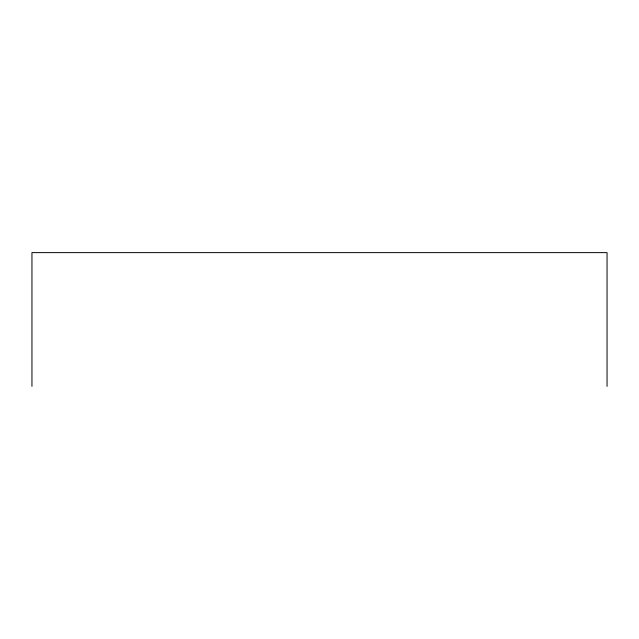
<?xml version="1.0" encoding="UTF-8"?>
<svg xmlns="http://www.w3.org/2000/svg" width="639" height="639" viewBox="0 0 639 639"><rect width="100%" height="100%" fill="white"/><g stroke="black" fill="none" stroke-linecap="round" stroke-linejoin="round"><path stroke-width="0.96" d="M607.05 386.379L607.05 252.621L31.95 252.621L31.95 386.379"/></g></svg>
